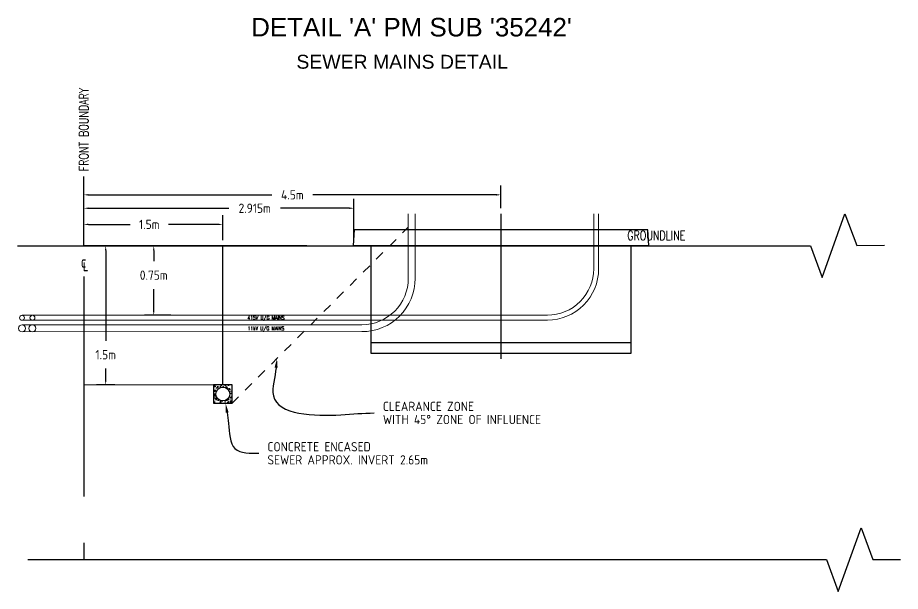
# Model space of a CAD drawing. Extents: x 294483 to 298733, y 6233899 to 6239242.
# Drawn here: x 298723.49 to 298733.01, y 6236258.87 to 6236265.06 of the extents above; entities that cross this region are included whole.
import ezdxf
from ezdxf import colors
from ezdxf.entities.mleader import LeaderData, LeaderLine
from ezdxf.enums import TextEntityAlignment as Align
from ezdxf.math import Vec2, Vec3

# ---------------------------------------------------------------- set-up
doc = ezdxf.new("R2010")
doc.units = 0
doc.header["$PDSIZE"] = -5
for name, pattern in [('Cable Exist UG', [8.2, 4, -1.2, 1.8, -1.2]), ('dash', [4, 2, -2]), ('DASHED', [0.75, 0.5, -0.25]), ('IECLCENT', [15.5, 9.5, -2, 2, -2])]:
    doc.linetypes.add(name, pattern=pattern)
for name, color, linetype in [('100', 6, 'DASHED'), ('103', 14, 'Continuous'), ('105', 2, 'Continuous'), ('_USER_SITEPLAN', 7, 'Continuous'), ('Notes', 7, 'Continuous')]:
    doc.layers.add(name, color=color, linetype=linetype)
doc.styles.add('iecARIAL', font='arial.ttf', dxfattribs={"height": 2})
doc.styles.add('iecISOCP', font='isocp.shx')
doc.styles.add('RS75', font='romans__.ttf', dxfattribs={"width": 0.75})
doc.styles.get("Standard").update_dxf_attribs({"font": 'isocp.shx'})
doc.dimstyles.get("Standard").update_dxf_attribs({"dimtxt": 0.18, "dimasz": 0.18, "dimexe": 0.18, "dimexo": 0.0625, "dimgap": 0.09, "dimtad": 0, "dimtih": 1, "dimtoh": 1, "dimdec": 4, "dimzin": 0, "dimdsep": 46, "dimtxsty": 'Standard', "dimcen": 0.09, "dimadec": 0, "dimazin": 0, "dimtfac": 1, "dimtdec": 4, "dimtofl": 0, "dimtmove": 0, "dimatfit": 3, "dimfxl": 1, "dimtolj": 1, "dimtzin": 0, "dimarcsym": 0})

# ---------------------------------------------------------------- blocks, each defined once
blk = doc.blocks.new('*D304')
at = {"layer": 'Defpoints', "color": 0, "lineweight": 0, "transparency": 16777216}
for p in [(298728.7014, 6236263.15), (298724.2013, 6236262.9436), (298728.7014, 6236262.9436)]:
    blk.add_point(p, dxfattribs=at)
at = {"layer": 'Notes', "color": 0, "lineweight": -2, "transparency": 16777216}
for p, q in [((298724.2013, 6236263.0061), (298724.2013, 6236263.25)), ((298728.7014, 6236263.0061), (298728.7014, 6236263.25)), ((298724.2513, 6236263.15), (298726.2295, 6236263.15)), ((298728.6514, 6236263.15), (298726.6731, 6236263.15))]:
    blk.add_line(p, q, dxfattribs=at)
at = {"layer": 'Notes', "color": 0, "lineweight": 0, "transparency": 16777216}
for points in [[(298724.2513, 6236263.1583), (298724.2513, 6236263.1416), (298724.2013, 6236263.15)], [(298728.6514, 6236263.1583), (298728.6514, 6236263.1416), (298728.7014, 6236263.15)]]:
    blk.add_solid(points, dxfattribs=at)
at = {"layer": 'Notes', "color": 0, "lineweight": 5, "transparency": 16777216, "insert": (298726.4513, 6236263.15), "char_height": 0.1, "attachment_point": 5, "style": 'iecISOCP'}
blk.add_mtext('\\A1;4.5m', dxfattribs=at)
blk = doc.blocks.new('*D305')
at = {"layer": 'Defpoints', "color": 0, "lineweight": 0, "transparency": 16777216}
for p in [(298725.7013, 6236262.8309), (298724.2013, 6236262.5998), (298725.7013, 6236262.5998)]:
    blk.add_point(p, dxfattribs=at)
at = {"layer": 'Notes', "color": 0, "lineweight": -2, "transparency": 16777216}
for p, q in [((298724.2013, 6236262.6623), (298724.2013, 6236262.9309)), ((298725.7013, 6236262.6623), (298725.7013, 6236262.9309)), ((298724.2513, 6236262.8309), (298724.7013, 6236262.8309)), ((298725.6513, 6236262.8309), (298725.1149, 6236262.8309))]:
    blk.add_line(p, q, dxfattribs=at)
at = {"layer": 'Notes', "color": 0, "lineweight": 0, "transparency": 16777216}
for points in [[(298724.2513, 6236262.8392), (298724.2513, 6236262.8225), (298724.2013, 6236262.8309)], [(298725.6513, 6236262.8392), (298725.6513, 6236262.8225), (298725.7013, 6236262.8309)]]:
    blk.add_solid(points, dxfattribs=at)
at = {"layer": 'Notes', "color": 0, "lineweight": 5, "transparency": 16777216, "insert": (298724.9081, 6236262.8309), "char_height": 0.1, "attachment_point": 5, "style": 'iecISOCP'}
blk.add_mtext('\\A1;1.5m', dxfattribs=at)
blk = doc.blocks.new('*D306')
at = {"layer": '103', "color": 0, "lineweight": -2, "transparency": 16777216}
for p, q in [((298725.1388, 6236262.5998), (298724.8561, 6236262.5998)), ((298724.9561, 6236262.5498), (298724.9561, 6236262.433)), ((298724.9561, 6236261.8998), (298724.9561, 6236262.133)), ((298725.1388, 6236261.8498), (298724.8561, 6236261.8498))]:
    blk.add_line(p, q, dxfattribs=at)
at = {"layer": '103', "color": 0, "lineweight": 0, "transparency": 16777216}
for points in [[(298724.9477, 6236262.5498), (298724.9644, 6236262.5498), (298724.9561, 6236262.5998)], [(298724.9477, 6236261.8998), (298724.9644, 6236261.8998), (298724.9561, 6236261.8498)]]:
    blk.add_solid(points, dxfattribs=at)
at = {"layer": 'Defpoints', "color": 0, "lineweight": 0, "transparency": 16777216}
for p in [(298725.2013, 6236262.5998), (298724.9561, 6236261.8498), (298725.2013, 6236261.8498)]:
    blk.add_point(p, dxfattribs=at)
at = {"layer": '103', "color": 0, "lineweight": 9, "transparency": 16777216, "insert": (298724.9561, 6236262.283), "char_height": 0.1, "attachment_point": 5, "style": 'iecISOCP'}
blk.add_mtext('\\A1;0.75m', dxfattribs=at)
blk = doc.blocks.new('*D307')
at = {"layer": '103', "color": 0, "lineweight": -2, "transparency": 16777216}
for p, q in [((298724.5358, 6236262.5998), (298724.338, 6236262.5998)), ((298724.438, 6236262.5498), (298724.438, 6236261.5748)), ((298724.438, 6236261.1498), (298724.438, 6236261.2748)), ((298724.5358, 6236261.0998), (298724.338, 6236261.0998))]:
    blk.add_line(p, q, dxfattribs=at)
at = {"layer": '103', "color": 0, "lineweight": 0, "transparency": 16777216}
for points in [[(298724.4297, 6236262.5498), (298724.4463, 6236262.5498), (298724.438, 6236262.5998)], [(298724.4297, 6236261.1498), (298724.4463, 6236261.1498), (298724.438, 6236261.0998)]]:
    blk.add_solid(points, dxfattribs=at)
at = {"layer": 'Defpoints', "color": 0, "lineweight": 0, "transparency": 16777216}
for p in [(298724.5983, 6236262.5998), (298724.438, 6236261.0998), (298724.5983, 6236261.0998)]:
    blk.add_point(p, dxfattribs=at)
at = {"layer": '103', "color": 0, "lineweight": 9, "transparency": 16777216, "insert": (298724.438, 6236261.4248), "char_height": 0.1, "attachment_point": 5, "style": 'iecISOCP'}
blk.add_mtext('\\A1;1.5m', dxfattribs=at)
blk = doc.blocks.new('*D308')
at = {"layer": 'Defpoints', "color": 0, "lineweight": 0, "transparency": 16777216}
for p in [(298727.116, 6236263.0053), (298724.2013, 6236262.5998), (298727.116, 6236262.5998)]:
    blk.add_point(p, dxfattribs=at)
at = {"layer": 'Notes', "color": 0, "lineweight": -2, "transparency": 16777216}
for p, q in [((298724.2013, 6236262.6623), (298724.2013, 6236263.1053)), ((298727.116, 6236262.6623), (298727.116, 6236263.1053)), ((298724.2513, 6236263.0053), (298725.767, 6236263.0053)), ((298727.066, 6236263.0053), (298726.3235, 6236263.0053))]:
    blk.add_line(p, q, dxfattribs=at)
at = {"layer": 'Notes', "color": 0, "lineweight": 0, "transparency": 16777216}
for points in [[(298724.2513, 6236263.0137), (298724.2513, 6236262.997), (298724.2013, 6236263.0053)], [(298727.066, 6236263.0137), (298727.066, 6236262.997), (298727.116, 6236263.0053)]]:
    blk.add_solid(points, dxfattribs=at)
at = {"layer": 'Notes', "color": 0, "lineweight": 5, "transparency": 16777216, "insert": (298726.0452, 6236263.0053), "char_height": 0.1, "attachment_point": 5, "style": 'iecISOCP'}
blk.add_mtext('\\A1;2.915m', dxfattribs=at)

msp = doc.modelspace()

# ---------------------------------------------------------------- linework, layer by layer
at = {"flags": 128}
msp.add_lwpolyline([(298726.60627, 6236262.5998), (298724.20127, 6236262.5998)], dxfattribs=at)
at = {"layer": '100', "color": 112, "linetype": 'Continuous', "ltscale": 5}
msp.add_lwpolyline([(298723.4883, 6236262.5998), (298732.03906, 6236262.5998), (298732.1668, 6236262.25738), (298732.4113, 6236262.94622), (298732.53904, 6236262.6038), (298732.83617, 6236262.60618)], dxfattribs=at)
at = {"layer": '103', "color": 9}
msp.add_line((298724.20127, 6236262.5998), (298724.20127, 6236263.34755), dxfattribs=at)
at = {"layer": '103', "color": 9, "linetype": 'IECLCENT', "ltscale": 0.25}
for p, q in [((298728.70139, 6236262.94533), (298728.70139, 6236261.38143)), ((298725.70127, 6236261.0998), (298725.70127, 6236262.5998)), ((298724.20127, 6236262.2678), (298724.20127, 6236259.21349))]:
    msp.add_line(p, q, dxfattribs=at)
at = {"layer": '103', "color": 9, "lineweight": 9}
for points in [[(298723.53545, 6236261.8498), (298729.20139, 6236261.85152, 0.4142136), (298729.70139, 6236262.35152), (298729.70139, 6236262.94533)], [(298723.53545, 6236261.7964), (298729.20139, 6236261.79812, 0.4142136), (298729.75479, 6236262.35152), (298729.75479, 6236262.94533)], [(298723.53545, 6236261.7464), (298727.20139, 6236261.74812, 0.4142136), (298727.70139, 6236262.24812), (298727.70139, 6236262.94533)], [(298723.53545, 6236261.6714), (298727.20139, 6236261.67312, 0.4142136), (298727.77639, 6236262.24812), (298727.77639, 6236262.94533)]]:
    msp.add_lwpolyline(points, format="xyb", dxfattribs=at)
at = {"layer": '103', "color": 8}
msp.add_lwpolyline([(298730.28639, 6236262.77152), (298727.11639, 6236262.77152), (298727.10639, 6236262.60152), (298730.29639, 6236262.60152)], close=True, dxfattribs=at)
for points in [[(298730.10139, 6236262.60152), (298730.10139, 6236261.43652), (298727.30139, 6236261.43652), (298727.30139, 6236262.60152)], [(298730.10139, 6236261.55152), (298727.30139, 6236261.55152)]]:
    msp.add_lwpolyline(points, dxfattribs=at)
at = {"layer": '103', "color": 9, "lineweight": 9}
for centre, radius in [((298723.53545, 6236261.8231), 0.0267), ((298723.64795, 6236261.8231), 0.0267), ((298723.53545, 6236261.7089), 0.0375), ((298723.64795, 6236261.7089), 0.0375)]:
    msp.add_circle(centre, radius, dxfattribs=at)
at = {"layer": '_USER_SITEPLAN', "color": 7, "linetype": 'Cable Exist UG', "lineweight": 0, "flags": 128}
msp.add_lwpolyline([(298725.60127, 6236261.0998), (298724.20127, 6236261.0998)], dxfattribs=at)
at = {"layer": 'Notes', "linetype": 'Continuous', "flags": 128}
msp.add_lwpolyline([(298723.59869, 6236259.21349), (298732.2116, 6236259.21349), (298732.3366, 6236258.87006), (298732.5866, 6236259.55693), (298732.7116, 6236259.21349), (298733.00874, 6236259.21349)], dxfattribs=at)

# ---------------------------------------------------------------- texts
at = {"layer": '100', "color": 112, "ltscale": 5, "style": 'RS75', "width": 0.75}
msp.add_text('GROUNDLINE', height=0.1, dxfattribs=at).set_placement((298730.06333, 6236262.71119), align=Align.MIDDLE_LEFT)
at = {"layer": '105', "color": 9, "lineweight": 5, "style": 'RS75', "width": 0.75}
for s, p in [('415V U/G MAINS', (298726.16648, 6236261.8231)), ('11kV U/G MAINS', (298726.16648, 6236261.7089))]:
    msp.add_text(s, height=0.04, dxfattribs=at).set_placement(p, align=Align.MIDDLE_CENTER)
at = {"layer": 'Notes', "lineweight": 15, "style": 'RS75', "width": 0.75}
msp.add_text('FRONT BOUNDARY', height=0.1, rotation=90, dxfattribs=at).set_placement((298724.20127, 6236263.4049), align=Align.MIDDLE_LEFT)
msp.add_text(' ℄ ', height=0.15, dxfattribs=at).set_placement((298724.20127, 6236262.41526), align=Align.MIDDLE_CENTER)
at = {"layer": 'Notes', "linetype": 'Continuous', "insert": (298726.00702, 6236264.85672), "char_height": 0.2, "width": 3.5134998, "attachment_point": 7, "style": 'iecARIAL'}
msp.add_mtext("DETAIL 'A' PM SUB '35242'", dxfattribs=at)
at = {"layer": 'Notes', "linetype": 'Continuous', "insert": (298726.49442, 6236264.50927), "char_height": 0.15, "attachment_point": 7, "style": 'iecARIAL'}
msp.add_mtext('SEWER MAINS DETAIL', dxfattribs=at)

# ---------------------------------------------------------------- dimensions: what is measured, and where the dimension line sits
at = {"layer": '103', "color": 9, "lineweight": 9}
for base, p1, p2, text, picture, middle in [((298724.43799, 6236261.0998), (298724.59832, 6236262.5998), (298724.59832, 6236261.0998), '1.5m', '*D307', (298724.43799, 6236261.42479)), ((298724.95606, 6236261.8498), (298725.20127, 6236262.5998), (298725.20127, 6236261.8498), '0.75m', '*D306', (298724.95606, 6236262.28297))]:
    dim = msp.add_linear_dim(base=base, p1=p1, p2=p2, angle=270, text=text, dimstyle='Standard', override={"dimtxt": 0.1, "dimasz": 0.05, "dimexe": 0.1, "dimgap": 0.1, "dimtxsty": 'iecISOCP'}, dxfattribs=at)
    dim.commit()
    dim.dimension.update_dxf_attribs({"geometry": picture, "text_midpoint": middle, "dimtype": 161})
at = {"layer": 'Notes', "color": 8, "lineweight": 5}
dim = msp.add_aligned_dim(p1=(298724.20127, 6236262.9436), p2=(298728.70139, 6236262.9436), distance=0.20637, text='4.5m', dimstyle='Standard', override={"dimtxt": 0.1, "dimasz": 0.05, "dimexe": 0.1, "dimgap": 0.1, "dimtxsty": 'iecISOCP'}, dxfattribs=at)
dim.commit()
dim.dimension.update_dxf_attribs({"geometry": '*D304', "text_midpoint": (298726.45133, 6236263.14997)})
for base, p2, text, picture, middle in [((298727.116, 6236263.00534), (298727.116, 6236262.5998), '2.915m', '*D308', (298726.04524, 6236263.00534)), ((298725.70127, 6236262.83088), (298725.70127, 6236262.5998), '1.5m', '*D305', (298724.90808, 6236262.83088))]:
    dim = msp.add_linear_dim(base=base, p1=(298724.20127, 6236262.5998), p2=p2, angle=0, text=text, dimstyle='Standard', override={"dimtxt": 0.1, "dimasz": 0.05, "dimexe": 0.1, "dimgap": 0.1, "dimtxsty": 'iecISOCP'}, dxfattribs=at)
    dim.commit()
    dim.dimension.update_dxf_attribs({"geometry": picture, "text_midpoint": middle, "dimtype": 161})

# ---------------------------------------------------------------- leaders
at = {"layer": 'Notes', "color": 3, "lineweight": 15}
ml = msp.add_multileader_mtext('Standard', dxfattribs=at)
ml.set_content('\\A1;{\\C0;CONCRETE ENCASED\\PSEWER APPROX. INVERT 2.65m}', color=3, style='iecISOCP')
ml.set_leader_properties(color=256, linetype='ByLayer', lineweight=-1)
ml.build(insert=Vec2(0, 0))
ml.multileader.update_dxf_attribs({"leader_type": 2, "text_left_attachment_type": 2, "text_right_attachment_type": 2, "dogleg_length": 3, "arrow_head_size": 0.1})
ctx = ml.context
ctx.base_point, ctx.char_height, ctx.arrow_head_size, ctx.landing_gap_size, ctx.plane_origin = Vec3(298726.08898, 6236260.35995), 0.1, 0.1, 0.09375, Vec3(298724.65457, 6236258.85284)
ctx.left_attachment, ctx.right_attachment = 2, 2
notes = []
notes.append((ctx, [(0, (1, 1, 0), (298725.71398, 6236260.35995), (1, 0), 0.375, [(0, [(298725.73172, 6236260.8998), (298725.76396, 6236260.68346), (298725.83171, 6236260.411)], 0, [])])]))
ctx.mtext.insert, ctx.mtext.line_spacing_factor, ctx.mtext.flow_direction = Vec3(298726.18273, 6236260.48109), 0.85, 5
ctx.mtext.has_bg_fill, ctx.mtext.bg_color, ctx.mtext.bg_scale_factor, ctx.mtext.bg_transparency, ctx.mtext.use_window_bg_color = 1, -1073741824, 1.35, 0, 1
for ctx, leaders in notes:
    for number, flags, end, landing, length, lines in leaders:
        leader = LeaderData()
        leader.index, (leader.has_last_leader_line, leader.has_dogleg_vector, leader.attachment_direction) = number, flags
        leader.last_leader_point, leader.dogleg_vector, leader.dogleg_length = Vec3(end), Vec3(landing), length
        for number, points, colour, breaks in lines:
            line = LeaderLine()
            line.index, line.vertices, line.color, line.breaks = number, Vec3.list(points), colors.encode_raw_color(colour), breaks
            leader.lines.append(line)
        ctx.leaders.append(leader)

# ---------------------------------------------------------------- next in the draw order: hatches: boundary and pattern name
at = {"layer": 'Notes'}
h = msp.add_hatch(dxfattribs=at)
h.set_pattern_fill('AR-CONC', color=9, scale=0.0005)
h.set_pattern_definition([(50, (656970.94891, 6473592.91447), (0.091092334498, -0.00796954277), [0.009525, -0.104775]), (355, (656970.94891, 6473592.91447), (-0.017621710712, 0.09552842262), [0.00762, -0.083820292085]), (100.4514447, (656970.9565, 6473592.9138), (0.073470623545, 0.087558875956), [0.0080950044, -0.0890451223]), (46.1842, (656970.94891, 6473592.93987), (0.135539520446, -0.021021163966), [0.0142875, -0.1571625]), (96.63555761, (656970.9602, 6473592.93812), (0.118702067026, 0.1237130623), [0.01214251157, -0.13356780408]), (351.18415117, (656970.94891, 6473592.93987), (0.118702067032, 0.123713062293), [0.011429983535, -0.12572986596]), (21, (656970.96161, 6473592.93352), (0.075807195635, -0.051132599094), [0.009525, -0.104775]), (326, (656970.96161, 6473592.93352), (0.030901014174, 0.092093983061), [0.00762, -0.08382]), (71.451445, (656970.967925, 6473592.92926), (0.10670820964, 0.040961384443), [0.0080950044, -0.0890449688]), (37.5, (656970.948908, 6473592.914467), (0.0015443016253, 0.0422775194366), [0, -0.082804, 0, -0.08509, 0, -0.0841375]), (7.5, (656970.948908, 6473592.914467), (0.033409831255, 0.050090287409), [0, -0.048514, 0, -0.080899, 0, -0.0320675]), (327.5, (656970.920587, 6473592.914467), (0.0677952975834, -0.0028643719963), [0, -0.03175, 0, -0.09906, 0, -0.131445]), (317.5, (656970.907887, 6473592.91447), (0.074064590693, 0.012713245517), [0, -0.041275, 0, -0.065786, 0, -0.093345])])
h.paths.add_polyline_path([(298725.60127, 6236260.8998), (298725.80127, 6236260.8998), (298725.80127, 6236261.0998), (298725.60127, 6236261.0998)])
edge = h.paths.add_edge_path(flags=16)
edge.add_arc((298725.70127, 6236260.9998), 0.075, 0, 360)

# ---------------------------------------------------------------- next in the draw order: linework, layer by layer
msp.add_lwpolyline([(298725.60127, 6236260.8998), (298725.80127, 6236260.8998), (298725.80127, 6236261.0998), (298725.60127, 6236261.0998)], close=True, dxfattribs=at)
msp.add_circle((298725.70127, 6236260.9998), 0.075, dxfattribs=at)

# ---------------------------------------------------------------- next in the draw order: leaders
at = {"layer": 'Notes', "color": 3, "lineweight": 15}
ml = msp.add_multileader_mtext('Standard', dxfattribs=at)
ml.set_content('\\A1;{\\C0;CLEARANCE ZONE\\PWITH 45%%D ZONE OF INFLUENCE}', color=3, style='iecISOCP')
ml.set_leader_properties(color=256, linetype='ByLayer', lineweight=-1)
ml.build(insert=Vec2(0, 0))
ml.multileader.update_dxf_attribs({"leader_type": 2, "text_left_attachment_type": 2, "text_right_attachment_type": 2, "dogleg_length": 3, "arrow_head_size": 0.1})
ctx = ml.context
ctx.base_point, ctx.char_height, ctx.arrow_head_size, ctx.landing_gap_size, ctx.plane_origin = Vec3(298727.33368, 6236260.79568), 0.1, 0.1, 0.09375, Vec3(298725.83667, 6236259.74842)
ctx.left_attachment, ctx.right_attachment = 2, 2
notes = []
notes.append((ctx, [(0, (1, 1, 0), (298726.95868, 6236260.79568), (1, 0), 0.375, [(0, [(298726.28545, 6236261.38398), (298726.24613, 6236260.98224), (298726.97299, 6236260.77496)], 0, [])])]))
ctx.mtext.insert, ctx.mtext.line_spacing_factor, ctx.mtext.flow_direction = Vec3(298727.42743, 6236260.91651), 0.85, 5
ctx.mtext.has_bg_fill, ctx.mtext.bg_color, ctx.mtext.bg_scale_factor, ctx.mtext.bg_transparency, ctx.mtext.use_window_bg_color = 1, -1073741824, 1.35, 0, 1
for ctx, leaders in notes:
    for number, flags, end, landing, length, lines in leaders:
        leader = LeaderData()
        leader.index, (leader.has_last_leader_line, leader.has_dogleg_vector, leader.attachment_direction) = number, flags
        leader.last_leader_point, leader.dogleg_vector, leader.dogleg_length = Vec3(end), Vec3(landing), length
        for number, points, colour, breaks in lines:
            line = LeaderLine()
            line.index, line.vertices, line.color, line.breaks = number, Vec3.list(points), colors.encode_raw_color(colour), breaks
            leader.lines.append(line)
        ctx.leaders.append(leader)

# ---------------------------------------------------------------- next in the draw order: linework, layer by layer
at = {"layer": 'Notes', "color": 220, "linetype": 'dash', "lineweight": 5, "ltscale": 0.05}
msp.add_line((298725.80127, 6236260.8998), (298727.70127, 6236262.7998), dxfattribs=at)

doc.saveas('drawing.dxf')
